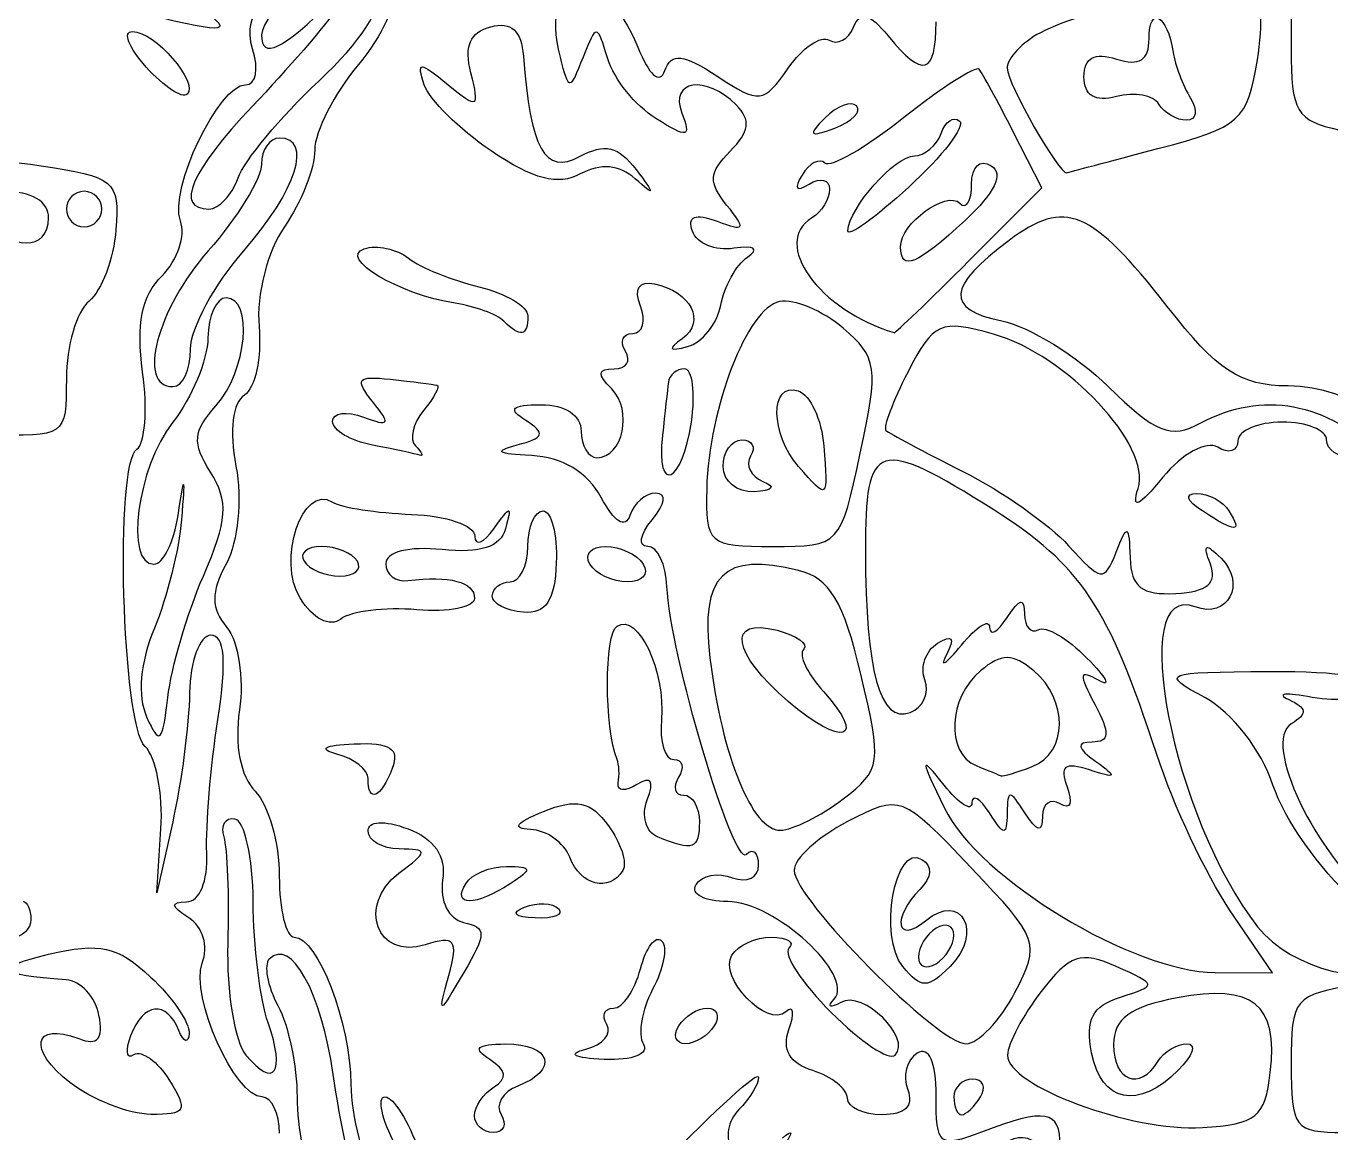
# Model space of a CAD drawing. Header units: millimetres. Extents: x 89 to 151, y 168 to 272.
# Drawn here: x 109.55 to 121.52, y 216.63 to 226.78 of the extents above; entities that cross this region are included whole.
import ezdxf

# ---------------------------------------------------------------- set-up
doc = ezdxf.new("R2010")
doc.units = ezdxf.units.MM
doc.layers.add('Layer_1', color=7, linetype='CONTINUOUS')

msp = doc.modelspace()

# ---------------------------------------------------------------- linework, layer by layer
at = {"layer": 'Layer_1', "color": 7}
for points in [[(121.76406, 227.124013), (121.15348, 227.234716), (121.15348, 226.579155)], [(118.19994, 224.630197), (118.86662, 225.296864), (118.60544, 225.810651)], [(113.81609, 225.636423), (113.81625, 225.636438)], [(116.63485, 222.741693), (116.63537, 222.741693)], [(111.17556, 221.738223), (111.1757, 221.738218)], [(110.89427, 219.485912), (110.74832, 218.834627), (110.78652, 219.419631)], [(115.34103, 219.346505), (115.34151, 219.3465)], [(120.45749, 218.103515), (120.98176, 218.101915), (120.58972, 218.678581)], [(117.59143, 218.159667), (117.59129, 218.159667)], [(109.95226, 217.094179), (109.95236, 217.094189)]]:
    msp.add_lwpolyline(points, dxfattribs=at)
for points in [[(110.65254, 226.404845)], [(117.16845, 226.048757)], [(119.94148, 226.064917)], [(119.93243, 225.657621)], [(111.49362, 225.388271)], [(109.75617, 225.021863)], [(110.24463, 225.10327)], [(117.08831, 224.904775)], [(117.57165, 224.757695)], [(118.19994, 224.630195)], [(113.93067, 224.076282)], [(111.0584, 223.819967)], [(115.65239, 223.149424)], [(112.72725, 222.938698)], [(117.20212, 222.86449)], [(115.94345, 222.742379)], [(120.33955, 222.335323)], [(112.58837, 221.873993)], [(114.72182, 221.846855)], [(113.82635, 221.555857)], [(112.06551, 221.533236)], [(116.53952, 220.589341)], [(112.68651, 219.881043)], [(118.77952, 219.991829)], [(117.04372, 219.694781)], [(114.53644, 219.160312)], [(113.58204, 218.916072)], [(114.12134, 218.701657)], [(118.06005, 218.446864)], [(113.42847, 218.077337)], [(118.61957, 217.919166)], [(111.76983, 217.64199)], [(115.53589, 217.613502)], [(114.68303, 217.400487)], [(120.96291, 217.185616)], [(118.30426, 216.962255)], [(113.66342, 216.78979)]]:
    msp.add_lwpolyline(points, close=True, dxfattribs=at)
for points in [[(115.17826, 240.111943), (108.5562, 238.003628), (103.61727, 232.494186), (102.18853, 225.62174)], [(112.52388, 227.5456), (112.34382, 227.5456), (111.71003, 226.887708), (111.71003, 226.700792)], [(111.6274, 226.573136), (111.551, 226.813722), (111.6585, 227.030201), (112.02349, 227.371156)], [(114.45039, 226.495991), (114.24528, 227.286172), (114.85125, 227.363922), (115.16111, 226.587181)], [(120.81381, 227.147266), (120.65616, 227.244706), (119.26852, 226.942581), (118.85345, 226.720444)], [(112.23476, 226.277374), (112.62332, 226.643144), (112.8293, 226.958056), (112.75675, 227.075441)], [(112.91176, 227.128224), (112.95926, 227.004413), (112.81806, 226.689059), (112.59789, 226.427439)], [(120.84401, 226.470203), (120.89751, 226.799242), (120.88401, 227.10392), (120.81381, 227.147266)], [(111.08742, 226.990239), (111.48074, 226.714748), (111.42404, 226.701444), (110.65169, 226.887986)], [(112.41801, 226.959738), (112.29769, 226.789456), (111.94246, 226.379662), (111.62876, 226.049082)], [(111.71003, 226.700792), (111.71003, 226.468491), (111.89329, 226.557194), (112.36217, 227.016432)], [(119.85064, 226.666245), (119.85064, 226.979948), (120.01908, 226.885637), (120.07097, 226.54288)], [(113.8123, 226.775018), (114.00017, 226.824148), (114.09422, 226.739078), (114.11179, 226.504124)], [(117.14035, 226.771184), (117.20255, 226.920807), (117.28765, 226.89922), (117.45715, 226.690794)], [(117.45715, 226.690794), (117.77619, 226.298455), (117.89718, 226.333608), (117.89718, 226.818634)], [(110.65259, 226.404845), (110.49001, 226.584497), (110.43263, 226.731485), (110.52506, 226.731485)], [(110.52506, 226.731485), (110.72992, 226.731485), (111.13602, 226.266083), (111.02661, 226.156678)], [(113.62917, 226.351095), (113.56617, 226.595409), (113.62217, 226.725352), (113.8123, 226.775018)], [(114.88596, 226.479211), (114.78706, 226.804921), (114.78164, 226.805323), (114.65863, 226.495991)], [(116.53994, 226.394608), (116.67181, 226.582893), (116.84171, 226.698626), (116.91749, 226.651794)], [(116.91749, 226.651794), (116.99319, 226.604964), (117.09355, 226.658794), (117.14035, 226.771184)], [(118.85345, 226.720444), (118.6857, 226.630664), (118.54845, 226.483938), (118.54845, 226.394388)], [(115.16111, 226.587181), (115.2645, 226.328044), (115.36147, 226.244377), (115.40912, 226.373228)], [(119.55213, 226.478646), (119.76325, 226.411636), (119.85064, 226.466576), (119.85064, 226.666245)], [(121.15348, 226.579155), (121.15348, 225.995849), (121.20278, 225.912999), (121.60124, 225.827467)], [(111.5626, 226.242992), (111.6589, 226.242992), (111.68686, 226.385716), (111.6274, 226.573136)], [(113.20174, 226.243029), (113.13084, 226.460124), (113.15524, 226.460124), (113.42095, 226.243029)], [(114.11179, 226.504124), (114.17529, 225.654905), (114.30988, 225.414873), (114.62726, 225.584729)], [(114.65863, 226.495991), (114.53385, 226.181974), (114.53188, 226.181974), (114.45039, 226.495991)], [(115.3261, 225.933919), (115.13977, 226.05029), (114.94171, 226.29567), (114.88596, 226.479211)], [(115.40912, 226.373228), (115.47052, 226.539406), (115.57462, 226.527669), (115.89376, 226.318548)], [(119.25363, 226.314904), (119.25363, 226.491459), (119.34823, 226.543359), (119.55213, 226.478646)], [(119.9325, 225.657621), (120.69114, 225.85735), (120.75324, 225.912709), (120.84401, 226.470203)], [(120.07097, 226.54288), (120.08917, 226.422729), (120.16127, 226.232847), (120.23118, 226.120908)], [(111.02661, 226.156678), (110.98341, 226.113518), (110.81513, 226.225198), (110.65254, 226.404845)], [(112.59789, 226.427439), (112.37775, 226.16582), (112.19764, 225.813791), (112.19764, 225.645154)], [(113.42095, 226.243029), (113.69613, 226.018215), (113.71269, 226.026808), (113.62917, 226.351095)], [(116.06312, 226.058119), (115.78482, 226.336416), (115.44879, 226.285526), (115.56499, 225.982689)], [(115.89376, 226.318548), (116.27865, 226.066365), (116.31284, 226.070389), (116.53994, 226.394608)], [(118.29108, 226.384771), (118.26178, 226.417951), (117.95168, 226.218425), (117.60187, 225.941372)], [(118.60544, 225.810651), (118.4618, 226.093234), (118.32034, 226.351588), (118.29108, 226.384771)], [(118.54845, 226.394388), (118.54845, 226.257045), (119.03018, 225.414473), (119.09633, 225.436103)], [(110.96532, 224.99504), (110.85602, 225.279819), (111.31702, 226.242992), (111.5626, 226.242992)], [(111.49362, 225.388265), (111.54822, 225.54498), (111.88177, 225.945079), (112.23476, 226.277374)], [(113.81625, 225.636438), (113.52213, 225.835735), (113.2456, 226.108701), (113.20174, 226.243029)], [(119.55198, 226.134437), (119.35525, 226.082987), (119.25363, 226.144437), (119.25363, 226.314904)], [(117.1684, 226.048764), (117.1183, 226.098904), (116.98688, 226.048866), (116.87644, 225.937588)], [(119.9415, 226.064917), (119.8914, 226.146057), (119.71606, 226.177339), (119.55198, 226.134437)], [(120.23118, 226.120908), (120.30108, 226.008971), (120.28508, 225.91738), (120.19548, 225.91738)], [(111.62876, 226.049082), (111.05772, 225.447298), (110.91135, 225.103334), (111.22634, 225.103334)], [(115.56499, 225.982689), (115.65169, 225.756764), (115.62009, 225.750313), (115.3261, 225.933919)], [(116.00872, 225.633817), (116.18737, 225.812477), (116.20119, 225.92011), (116.06312, 226.058119)], [(116.96764, 225.846438), (117.12821, 225.907578), (117.21858, 225.998626), (117.16845, 226.048757)], [(120.19548, 225.91738), (120.10588, 225.91738), (119.99163, 225.98377), (119.94148, 226.064917)], [(116.87644, 225.937588), (116.71684, 225.776783), (116.73554, 225.758081), (116.96764, 225.846438)], [(117.60187, 225.941372), (117.25206, 225.664319), (116.92631, 225.477187), (116.87798, 225.525524)], [(118.11269, 225.910297), (118.16619, 225.861627), (117.95638, 225.589128), (117.64651, 225.304747)], [(117.94278, 225.795264), (117.98278, 225.907201), (118.05917, 225.95897), (118.11269, 225.910297)], [(111.54688, 224.72115), (112.03241, 225.274147), (112.1838, 225.754612), (111.87252, 225.754612)], [(111.87252, 225.754612), (111.78302, 225.754612), (111.7097, 225.647255), (111.7097, 225.516046)], [(117.69809, 225.591738), (117.79269, 225.591738), (117.9028, 225.683328), (117.94278, 225.795264)], [(112.19764, 225.645154), (112.19764, 225.476515), (112.0726, 225.160027), (111.91979, 224.941846)], [(114.63341, 225.425276), (114.42881, 225.31578), (114.20333, 225.374036), (113.81609, 225.636423)], [(114.62726, 225.584729), (114.85875, 225.708619), (114.98284, 225.680199), (115.14457, 225.466206)], [(115.97852, 225.136965), (115.80679, 225.348375), (115.81219, 225.437253), (116.00872, 225.633817)], [(119.09633, 225.436103), (119.10813, 225.440003), (119.48467, 225.539734), (119.93243, 225.657621)], [(108.42521, 225.504093), (108.70066, 225.564593), (109.25989, 225.564033), (109.66791, 225.502793)], [(109.66791, 225.502793), (110.36686, 225.397982), (110.40767, 225.363822), (110.37327, 224.91234)], [(111.7097, 225.516046), (111.7097, 225.384835), (111.48988, 225.027131), (111.22122, 224.72115)], [(115.13657, 225.380586), (114.99031, 225.510473), (114.82073, 225.52553), (114.63341, 225.425276)], [(116.87798, 225.525524), (116.82968, 225.573864), (116.7348, 225.523924), (116.66722, 225.414597)], [(117.08831, 224.904778), (117.09731, 225.114145), (117.5215, 225.591738), (117.69809, 225.591738)], [(118.40297, 225.499692), (118.51922, 225.427852), (118.43527, 225.251372), (118.16584, 225.00162)], [(118.22293, 225.329979), (118.22293, 225.493742), (118.29803, 225.564541), (118.40297, 225.499692)], [(111.22634, 225.103334), (111.31874, 225.103334), (111.43898, 225.231553), (111.49362, 225.388271)], [(115.14457, 225.466206), (115.32258, 225.230676), (115.3213, 225.216692), (115.13657, 225.380586)], [(116.66722, 225.414597), (116.58872, 225.287558), (116.61222, 225.257725), (116.73232, 225.331957)], [(116.73232, 225.331957), (116.83572, 225.395857), (116.9203, 225.374867), (116.9203, 225.285317)], [(109.75617, 225.02187), (109.75617, 225.174847), (109.60168, 225.266102), (109.3427, 225.266102)], [(110.08181, 225.266091), (109.99221, 225.266091), (109.91899, 225.192821), (109.91899, 225.10327)], [(110.24463, 225.10327), (110.24463, 225.19282), (110.17143, 225.266091), (110.08181, 225.266091)], [(116.9203, 225.285317), (116.9203, 225.195767), (116.8471, 225.077211), (116.75748, 225.021866)], [(117.64651, 225.304747), (117.33665, 225.020365), (117.08546, 224.840378), (117.08831, 224.904775)], [(117.57159, 224.757695), (117.57159, 224.971212), (117.99247, 225.279397), (118.11573, 225.156136)], [(118.11573, 225.156136), (118.17463, 225.097206), (118.22293, 225.175436), (118.22293, 225.329979)], [(120.0171, 224.210913), (119.3186, 225.102705), (119.0828, 225.201061), (118.56686, 224.815857)], [(109.13917, 225.028063), (109.41409, 224.716355), (109.75617, 224.712921), (109.75617, 225.021863)], [(109.91899, 225.10327), (109.91899, 225.01372), (109.99219, 224.940448), (110.08181, 224.940448)], [(110.08181, 224.940448), (110.17131, 224.940448), (110.24463, 225.013718), (110.24463, 225.10327)], [(115.66179, 224.899875), (115.61349, 225.037906), (115.68669, 225.067427), (115.88912, 224.991505)], [(115.88912, 224.991505), (116.14476, 224.895585), (116.15761, 224.916505), (115.97852, 225.136965)], [(116.75748, 225.021866), (116.38266, 224.790219), (116.82098, 224.179008), (117.51172, 223.970048)], [(110.37327, 224.91234), (110.35317, 224.648779), (110.24271, 224.355127), (110.12786, 224.259781)], [(110.79675, 224.492114), (110.94046, 224.635824), (111.01632, 224.862141), (110.96532, 224.99504)], [(111.91979, 224.941846), (111.76337, 224.718525), (111.66146, 224.318498), (111.68661, 224.026543)], [(118.16584, 225.00162), (117.72118, 224.58931), (117.57165, 224.527924), (117.57165, 224.757695)], [(116.04173, 224.743732), (115.87192, 224.717612), (115.70095, 224.787872), (115.66179, 224.899875)], [(118.56686, 224.815857), (117.99547, 224.389253), (117.97726, 224.183764), (118.50156, 224.077867)], [(111.22122, 224.72115), (110.74824, 224.182451), (110.56338, 223.475115), (110.89558, 223.475115)], [(111.0584, 223.819967), (111.0584, 224.009637), (111.27822, 224.415169), (111.54688, 224.72115)], [(113.48417, 224.239952), (112.97129, 224.318222), (112.40609, 224.65701), (112.65176, 224.738902)], [(112.65176, 224.738902), (112.76644, 224.777142), (112.94945, 224.738331), (113.05839, 224.652662)], [(115.92151, 224.221276), (115.95431, 224.392958), (116.06416, 224.591434), (116.16573, 224.662332)], [(116.16573, 224.662332), (116.27923, 224.741542), (116.23133, 224.77293), (116.04173, 224.743732)], [(113.05839, 224.652662), (113.16729, 224.566992), (113.45793, 224.448764), (113.7042, 224.389934)], [(117.51172, 223.970048), (117.52352, 223.966548), (117.83327, 224.263528), (118.19994, 224.630195)], [(110.6189, 223.608726), (110.5597, 224.04946), (110.6109, 224.306997), (110.79675, 224.492114)], [(115.18553, 224.214446), (115.12423, 224.374111), (115.17053, 224.448114), (115.31281, 224.417972)], [(113.7042, 224.389934), (113.95045, 224.331094), (114.15196, 224.211097), (114.15196, 224.123252)], [(115.31281, 224.417972), (115.64902, 224.346722), (115.78875, 224.071645), (115.56842, 223.914753)], [(110.12786, 224.259781), (110.01292, 224.164431), (109.91899, 223.844547), (109.91899, 223.548919)], [(111.384, 224.289227), (111.2945, 224.289227), (111.21954, 224.124371), (111.21756, 223.92288)], [(111.2915, 223.300012), (111.57508, 223.613369), (111.6383, 224.289227), (111.384, 224.289227)], [(113.93067, 224.076275), (113.86857, 224.138285), (113.66773, 224.211938), (113.48417, 224.239952)], [(115.11443, 223.963555), (115.20643, 223.963555), (115.23843, 224.07645), (115.18553, 224.214446)], [(115.61772, 223.842533), (115.75206, 223.879153), (115.88876, 224.049594), (115.92151, 224.221276)], [(116.46047, 224.255309), (116.16876, 224.198479), (115.8102, 223.276504), (115.79294, 222.538848)], [(117.04497, 224.011077), (116.85772, 224.171554), (116.5947, 224.281458), (116.46047, 224.255309)], [(121.1255, 223.481236), (120.68148, 223.486236), (120.48162, 223.617864), (120.0171, 224.210913)], [(114.15196, 224.123252), (114.15196, 223.935044), (114.08596, 223.921025), (113.93067, 224.076282)], [(118.4251, 223.955667), (117.93487, 224.093144), (117.87505, 224.066961), (117.63969, 223.611826)], [(118.50156, 224.077867), (118.75132, 224.027417), (119.18975, 223.756495), (119.47586, 223.475832)], [(111.68661, 224.026543), (111.71111, 223.741309), (111.65081, 223.458186), (111.55242, 223.397383)], [(115.04783, 223.800735), (114.99243, 223.890285), (115.02253, 223.963555), (115.11443, 223.963555)], [(117.20212, 222.86449), (117.37123, 223.6531), (117.35906, 223.741898), (117.04497, 224.011077)], [(119.75043, 222.541061), (119.87639, 222.933031), (119.09411, 223.768056), (118.4251, 223.955667)], [(111.21756, 223.92288), (111.21456, 223.721387), (111.07065, 223.373358), (110.89552, 223.149479)], [(115.56842, 223.914753), (115.43141, 223.817193), (115.44613, 223.795731), (115.61772, 223.842533)], [(110.89558, 223.475115), (110.98508, 223.475115), (111.0584, 223.630298), (111.0584, 223.819967)], [(114.94352, 223.637913), (115.05623, 223.637913), (115.10323, 223.711183), (115.04783, 223.800735)], [(110.5667, 222.902809), (110.6414, 222.948919), (110.6647, 223.266573), (110.6189, 223.608726)], [(114.92122, 223.455251), (114.78622, 223.590254), (114.79211, 223.637913), (114.94352, 223.637913)], [(115.58946, 223.637888), (115.51546, 223.637888), (115.44873, 223.582938), (115.44127, 223.515769)], [(115.65246, 223.149424), (115.69196, 223.41808), (115.66296, 223.637888), (115.58946, 223.637888)], [(117.63969, 223.611826), (117.49957, 223.340867), (117.40866, 223.098354), (117.43764, 223.072908)], [(109.91899, 223.548919), (109.91899, 223.01624), (109.91199, 223.011669), (109.18633, 223.039688)], [(112.73006, 223.335753), (112.56092, 223.544145), (112.58654, 223.576692), (112.89288, 223.542627)], [(112.89288, 223.542627), (113.09282, 223.520397), (113.2837, 223.496097), (113.31706, 223.488637)], [(113.31706, 223.488637), (113.35036, 223.481137), (113.29606, 223.37674), (113.19634, 223.25656)], [(115.44127, 223.515769), (115.43327, 223.448599), (115.40937, 223.228797), (115.38707, 223.027306)], [(116.63537, 222.741693), (116.37309, 223.03959), (116.37135, 223.522365), (116.63237, 223.43519)], [(119.47586, 223.475832), (119.90841, 223.051508), (120.05061, 222.994742), (120.31997, 223.138893)], [(122.29342, 220.988324), (123.04654, 221.945748), (122.33362, 223.467489), (121.1255, 223.481236)], [(111.55242, 223.397383), (111.44509, 223.331043), (111.41406, 223.070888), (111.47492, 222.7468)], [(114.78626, 222.823808), (115.02492, 222.823808), (115.11785, 223.258618), (114.92122, 223.455251)], [(116.63237, 223.43519), (116.74298, 223.39833), (116.84845, 223.172418), (116.86685, 222.933158)], [(120.31997, 223.138893), (120.89043, 223.444197), (121.47993, 223.336773), (121.98039, 222.836312)], [(111.2409, 222.690036), (111.0717, 222.960967), (111.08048, 223.066813), (111.2915, 223.300012)], [(112.36092, 223.15564), (112.36092, 223.23615), (112.48911, 223.25397), (112.64586, 223.19524)], [(112.64586, 223.19524), (112.88401, 223.10599), (112.89784, 223.12906), (112.73006, 223.335753)], [(113.19634, 223.25656), (113.09664, 223.136384), (113.06321, 222.989843), (113.12224, 222.930918)], [(114.13533, 223.163446), (113.96462, 223.271525), (113.99922, 223.307905), (114.27452, 223.309777)], [(114.27452, 223.309777), (114.49271, 223.311177), (114.64086, 223.213507), (114.64086, 223.06804)], [(110.89552, 223.149479), (110.56815, 222.730948), (110.45064, 221.846908), (110.72239, 221.846908)], [(112.72726, 222.938691), (112.52577, 222.977501), (112.36092, 223.075127), (112.36092, 223.15564)], [(114.05393, 222.940595), (114.30186, 223.004075), (114.31786, 223.047874), (114.13533, 223.163446)], [(115.38707, 223.027306), (115.32577, 222.474974), (115.5699, 222.587313), (115.65239, 223.149424)], [(121.07242, 223.149429), (120.84855, 223.149429), (120.66536, 223.071829), (120.66536, 222.976999)], [(121.47948, 222.986608), (121.47948, 223.076158), (121.29631, 223.149429), (121.07242, 223.149429)], [(114.64086, 223.06804), (114.64086, 222.933712), (114.70636, 222.823808), (114.78626, 222.823808)], [(115.94337, 222.742371), (115.94337, 222.876699), (116.02087, 222.986603), (116.11581, 222.986603)], [(116.11581, 222.986603), (116.21071, 222.986603), (116.24689, 222.919593), (116.19621, 222.837689)], [(118.42624, 222.344605), (117.36132, 223.019961), (117.24552, 222.983042), (117.24816, 221.968976)], [(117.43764, 223.072908), (117.46664, 223.047468), (117.78344, 222.878893), (118.14164, 222.698311)], [(121.71798, 222.823787), (121.58677, 222.823787), (121.47948, 222.897057), (121.47948, 222.986608)], [(110.6407, 220.17657), (110.42779, 220.375452), (110.36259, 222.77668), (110.5667, 222.902809)], [(113.16144, 222.845958), (113.12414, 222.858158), (112.92875, 222.899888), (112.72725, 222.938698)], [(113.12224, 222.930918), (113.18114, 222.871988), (113.19884, 222.833758), (113.16144, 222.845958)], [(114.18738, 222.842695), (113.8704, 222.856235), (113.83265, 222.883935), (114.05393, 222.940595)], [(116.86685, 222.933158), (116.90525, 222.433458), (116.90585, 222.433926), (116.63485, 222.741693)], [(120.48021, 222.919009), (120.37747, 222.982499), (120.15328, 222.859939), (119.97658, 222.643681)], [(120.66536, 222.976999), (120.66536, 222.882159), (120.58206, 222.856062), (120.48021, 222.919009)], [(111.47492, 222.7468), (111.53172, 222.443855), (111.49332, 222.051706), (111.38712, 221.853572)], [(114.82525, 222.457894), (114.70165, 222.688771), (114.46629, 222.830779), (114.18738, 222.842695)], [(116.19621, 222.837689), (116.14551, 222.755789), (116.19622, 222.651666), (116.30879, 222.606312)], [(116.39968, 222.009679), (117.01475, 222.009679), (117.02002, 222.015279), (117.20212, 222.86449)], [(110.94385, 222.294667), (111.00355, 222.682103), (111.00765, 222.67662), (110.97455, 222.253967)], [(111.1757, 221.738218), (111.39778, 222.251643), (111.40934, 222.420314), (111.2409, 222.690036)], [(116.22839, 222.511002), (116.07168, 222.503902), (115.94345, 222.608042), (115.94345, 222.742379)], [(118.14164, 222.698311), (118.49985, 222.51773), (118.93682, 222.210866), (119.11271, 222.01639)], [(119.97658, 222.643681), (119.75688, 222.374779), (119.68675, 222.342956), (119.75043, 222.541061)], [(112.06555, 221.533242), (111.84711, 221.88303), (112.08315, 222.588439), (112.36108, 222.416633)], [(115.79294, 222.538848), (115.78114, 222.03244), (115.80724, 222.009679), (116.39968, 222.009679)], [(116.30879, 222.606312), (116.43213, 222.556572), (116.40019, 222.518752), (116.22839, 222.511002)], [(112.36108, 222.416633), (112.44178, 222.366783), (112.76777, 222.31623), (113.0856, 222.304277)], [(113.84119, 222.172498), (113.99472, 222.389593), (114.00649, 222.389593), (113.94708, 222.172498)], [(115.08878, 222.295073), (115.04708, 222.16991), (114.94594, 222.232383), (114.82525, 222.457894)], [(115.32567, 222.498166), (115.23267, 222.498166), (115.12602, 222.406776), (115.08878, 222.295073)], [(115.29217, 222.253934), (115.41459, 222.401388), (115.42783, 222.498166), (115.32567, 222.498166)], [(120.33954, 222.335323), (120.1928, 222.430163), (120.17272, 222.494153), (120.28924, 222.495652)], [(120.28924, 222.495652), (120.39591, 222.496952), (120.52844, 222.424872), (120.58378, 222.335323)], [(110.72239, 221.846908), (110.80619, 221.846908), (110.90593, 222.0484), (110.94385, 222.294667)], [(113.0856, 222.304277), (113.40343, 222.292337), (113.66461, 222.202837), (113.66599, 222.105408)], [(114.15196, 222.009672), (114.15196, 222.188775), (114.21466, 222.335314), (114.29141, 222.335314)], [(114.29141, 222.335314), (114.36801, 222.335314), (114.42305, 222.121593), (114.41356, 221.860375)], [(119.92128, 220.103268), (119.47699, 221.462882), (119.22801, 221.836145), (118.42624, 222.344605)], [(120.58378, 222.335323), (120.7087, 222.133177), (120.65238, 222.133177), (120.33955, 222.335323)], [(110.97455, 222.253967), (110.95355, 221.985312), (110.8419, 221.538182), (110.72646, 221.260344)], [(113.94708, 222.172498), (113.90138, 222.00529), (113.71772, 221.944973), (113.36482, 221.981243)], [(113.66599, 222.105408), (113.66699, 222.007978), (113.74619, 222.038158), (113.84119, 222.172498)], [(115.25187, 222.009702), (115.16177, 222.009702), (115.17967, 222.118463), (115.29217, 222.253934)], [(119.54903, 221.95836), (119.65229, 222.22027), (119.66686, 222.214171), (119.67696, 221.9048)], [(120.41311, 221.84687), (120.34251, 222.032894), (120.36591, 222.045977), (120.51121, 221.90177)], [(112.26029, 222.009677), (112.12596, 222.009677), (112.05379, 221.948627), (112.09991, 221.873993)], [(112.58837, 221.873993), (112.54217, 221.948613), (112.39461, 222.009677), (112.26029, 222.009677)], [(113.36482, 221.981243), (113.06156, 222.012403), (112.84934, 221.959203), (112.84934, 221.851986)], [(113.98914, 221.68403), (114.07874, 221.68403), (114.15196, 221.830568), (114.15196, 222.009672)], [(114.72182, 221.846855), (114.66642, 221.936405), (114.73082, 222.009677), (114.86543, 222.009677)], [(114.86543, 222.009677), (114.99975, 222.009677), (115.15495, 221.936407), (115.21029, 221.846855)], [(115.4284, 221.643354), (115.4204, 221.844845), (115.3411, 222.009702), (115.25187, 222.009702)], [(116.63624, 221.789995), (115.94842, 221.962626), (115.73037, 221.747985), (115.82269, 220.989158)], [(117.24816, 221.968976), (117.25116, 220.859489), (117.38341, 220.381961), (117.65876, 220.487622)], [(119.11271, 222.01639), (119.41266, 221.684736), (119.43973, 221.681136), (119.54903, 221.95836)], [(111.38712, 221.853572), (111.24304, 221.584339), (111.24395, 221.445145), (111.39112, 221.268044)], [(112.09991, 221.873993), (112.14611, 221.799363), (112.29367, 221.738308), (112.42801, 221.738308)], [(112.42801, 221.738308), (112.56233, 221.738308), (112.63449, 221.799358), (112.58837, 221.873993)], [(112.84934, 221.851986), (112.84934, 221.751754), (112.94094, 221.681649), (113.05288, 221.696186)], [(114.41356, 221.860375), (114.40046, 221.514381), (114.31886, 221.391172), (114.11128, 221.406561)], [(115.06668, 221.684035), (114.93236, 221.684035), (114.77718, 221.757305), (114.72182, 221.846855)], [(115.21029, 221.846855), (115.26569, 221.757305), (115.20129, 221.684035), (115.06668, 221.684035)], [(117.20705, 220.837895), (117.04858, 221.505069), (116.92053, 221.718644), (116.63624, 221.789995)], [(119.67696, 221.9048), (119.68596, 221.637003), (119.78364, 221.561147), (120.09711, 221.579158)], [(120.09711, 221.579158), (120.38818, 221.595878), (120.47914, 221.672948), (120.41311, 221.84687)], [(120.51121, 221.90177), (120.74646, 221.668379), (120.57231, 221.341805), (120.27382, 221.456379)], [(110.85014, 220.625754), (110.88074, 220.89441), (111.02712, 221.395021), (111.17556, 221.738223)], [(113.05288, 221.696186), (113.43331, 221.745586), (113.66346, 221.684376), (113.66346, 221.533906)], [(113.82631, 221.555862), (113.82631, 221.626362), (113.89951, 221.68403), (113.98914, 221.68403)], [(120.27382, 221.456379), (119.63994, 221.699622), (120.0666, 219.514133), (120.84657, 218.522556)], [(114.11128, 221.406561), (113.95457, 221.418241), (113.82635, 221.485371), (113.82635, 221.555857)], [(116.15759, 219.184525), (116.0374, 219.064361), (115.45168, 221.039492), (115.4284, 221.643354)], [(112.43558, 221.343737), (112.33688, 221.267147), (112.18221, 221.346337), (112.06551, 221.533236)], [(113.13428, 221.429567), (112.84324, 221.454747), (112.52882, 221.416127), (112.43558, 221.343737)], [(113.66346, 221.533906), (113.66346, 221.451336), (113.42532, 221.404387), (113.13428, 221.429567)], [(118.54853, 221.358394), (118.66321, 221.535864), (118.70705, 221.544364), (118.70886, 221.389494)], [(114.97021, 221.279863), (115.16451, 221.399947), (115.41642, 220.86945), (115.3775, 220.422174)], [(116.53955, 220.589342), (116.02277, 221.033401), (115.97154, 221.363124), (116.43826, 221.241064)], [(118.1294, 221.104572), (118.27036, 221.278404), (118.38683, 221.351674), (118.38821, 221.267394)], [(118.38821, 221.267394), (118.38921, 221.183114), (118.46171, 221.224064), (118.54853, 221.358394)], [(118.70886, 221.389494), (118.70986, 221.27227), (118.76636, 221.207947), (118.83351, 221.246556)], [(110.72646, 221.260344), (110.5959, 220.946036), (110.56912, 220.638465), (110.65556, 220.446238)], [(111.24392, 221.195535), (111.14223, 221.195535), (111.05475, 220.957408), (111.04958, 220.666365)], [(111.30822, 220.422134), (111.39232, 220.961682), (111.37292, 221.195535), (111.24392, 221.195535)], [(111.39112, 221.268044), (111.49714, 221.140257), (111.54928, 220.799603), (111.50698, 220.511024)], [(114.97071, 220.055826), (114.85301, 220.342704), (114.85262, 221.207195), (114.97021, 221.279863)], [(116.43826, 221.241064), (116.62092, 221.193304), (116.73065, 221.114511), (116.68213, 221.065994)], [(117.91134, 221.122853), (118.04677, 221.206553), (118.07249, 221.172763), (117.99174, 221.017202)], [(118.83351, 221.246556), (118.90071, 221.285156), (119.10217, 221.168326), (119.28127, 220.986919)], [(117.79443, 220.785528), (117.74913, 220.903382), (117.80243, 221.055182), (117.91134, 221.122853)], [(117.99174, 221.017202), (117.92654, 220.891422), (117.98774, 220.930742), (118.1294, 221.104572)], [(115.82269, 220.989158), (115.93304, 220.082721), (116.21037, 219.40366), (116.46852, 219.408162)], [(116.68213, 221.065994), (116.63353, 221.017474), (116.71573, 220.843153), (116.86463, 220.678621)], [(118.79283, 220.869932), (118.59798, 221.031644), (118.49922, 221.031644), (118.30437, 220.869932)], [(119.28127, 220.986919), (119.46037, 220.805509), (119.50802, 220.713815), (119.38716, 220.783157)], [(117.04372, 219.694781), (117.39453, 219.96482), (117.40201, 220.017175), (117.20705, 220.837895)], [(118.30437, 220.869932), (118.00779, 220.623795), (117.9839, 220.113725), (118.26367, 220.000839)], [(118.77943, 219.991836), (119.10521, 220.116855), (119.11261, 220.604473), (118.79283, 220.869932)], [(119.38716, 220.783157), (119.20945, 220.885108), (119.20275, 220.843157), (119.35216, 220.56394)], [(120.36706, 220.620894), (119.94827, 220.848327), (119.96979, 220.857131), (120.95974, 220.863414)], [(120.95974, 220.863414), (121.6071, 220.867514), (121.94963, 220.809494), (121.88598, 220.706514)], [(117.65876, 220.487622), (117.77856, 220.533612), (117.83966, 220.66767), (117.79443, 220.785528)], [(110.65556, 220.446238), (110.77457, 220.181774), (110.8026, 220.207621), (110.85014, 220.625754)], [(111.04958, 220.666365), (111.04458, 220.375323), (110.97448, 219.844118), (110.89427, 219.485912)], [(116.86463, 220.678621), (117.27165, 220.228875), (117.03472, 220.163815), (116.53952, 220.589341)], [(120.98758, 219.821445), (120.88222, 220.140572), (120.61319, 220.487228), (120.36706, 220.620894)], [(121.34721, 220.626084), (121.10642, 220.671724), (121.0093, 220.663124), (121.13138, 220.606964)], [(121.13138, 220.606964), (121.30144, 220.528734), (121.30691, 220.476185), (121.15478, 220.382152)], [(121.88598, 220.706514), (121.83048, 220.616634), (121.58798, 220.580433), (121.34721, 220.626084)], [(106.57498, 220.576175), (107.00948, 216.929936), (108.61252, 213.643321), (111.06308, 211.374471)], [(111.50698, 220.511024), (111.46028, 220.192382), (111.51598, 219.8995), (111.6511, 219.765208)], [(119.35216, 220.56394), (119.49588, 220.295424), (119.49044, 220.218095), (119.32776, 220.216155)], [(111.20732, 219.200975), (111.19682, 219.447242), (111.24192, 219.996763), (111.30822, 220.422134)], [(115.3775, 220.422174), (115.3599, 220.220683), (115.411, 220.055826), (115.49087, 220.055826)], [(121.15478, 220.382152), (120.88383, 220.214696), (121.37618, 219.183667), (121.9382, 218.741586)], [(110.78652, 219.419631), (110.80752, 219.741384), (110.74192, 220.082006), (110.6407, 220.17657)], [(112.40157, 220.106406), (112.22417, 220.152766), (112.28374, 220.187996), (112.55928, 220.199746)], [(112.55928, 220.199746), (112.89, 220.213856), (112.97823, 220.156876), (112.90822, 219.974403)], [(119.32776, 220.216155), (119.17831, 220.214355), (119.18831, 220.163465), (119.36276, 220.037975)], [(112.68651, 219.88106), (112.68651, 219.96405), (112.55831, 220.065452), (112.40157, 220.106406)], [(114.98121, 219.840197), (114.99431, 219.914017), (114.98921, 220.01105), (114.97071, 220.055826)], [(115.49087, 220.055826), (115.57077, 220.055826), (115.59087, 219.982556), (115.53547, 219.893005)], [(117.97101, 219.821195), (117.74756, 220.101327), (117.74795, 220.077249), (117.97501, 219.609368)], [(118.26367, 220.000839), (118.3756, 219.955679), (118.47952, 219.912929), (118.49458, 219.905859)], [(119.30396, 219.960905), (119.07594, 220.035105), (119.02508, 219.996485), (119.09857, 219.804986)], [(119.36276, 220.037975), (119.56484, 219.892607), (119.55469, 219.879307), (119.30396, 219.960905)], [(120.58972, 218.678581), (120.37451, 218.995717), (120.07371, 219.636825), (119.92128, 220.103268)], [(112.90822, 219.974403), (112.80325, 219.700719), (112.68651, 219.651591), (112.68651, 219.881043)], [(115.24701, 219.685997), (115.31431, 219.861478), (115.28351, 219.907207), (115.15241, 219.826197)], [(115.53547, 219.893005), (115.48007, 219.803455), (115.50017, 219.730184), (115.58007, 219.730184)], [(118.49458, 219.905859), (118.50968, 219.898759), (118.63788, 219.937479), (118.77952, 219.991829)], [(111.6511, 219.765208), (111.77274, 219.643588), (111.87223, 219.292867), (111.87223, 218.985834)], [(115.15241, 219.826197), (115.04547, 219.760077), (114.96839, 219.766377), (114.98121, 219.840197)], [(118.22561, 219.658373), (118.22461, 219.574093), (118.10962, 219.647353), (117.97101, 219.821195)], [(118.71159, 219.567373), (118.57129, 219.784468), (118.55319, 219.784468), (118.54877, 219.567373)], [(119.09857, 219.804986), (119.15477, 219.658632), (119.12787, 219.592731), (119.03537, 219.649928)], [(121.72167, 218.776731), (121.4202, 219.041428), (121.08985, 219.51155), (120.98758, 219.821445)], [(114.29498, 219.580174), (114.59768, 219.701322), (114.72786, 219.672794), (114.89111, 219.44954)], [(115.34151, 219.3465), (115.23457, 219.39), (115.1921, 219.542764), (115.24701, 219.685997)], [(115.58007, 219.730184), (115.65997, 219.730184), (115.72536, 219.620282), (115.72536, 219.485952)], [(116.46852, 219.408162), (116.58267, 219.410162), (116.84151, 219.539137), (117.04372, 219.694781)], [(118.21841, 219.063978), (117.5803, 219.734768), (117.57096, 219.738253), (117.08483, 219.486866)], [(118.38595, 219.567373), (118.29905, 219.701701), (118.22699, 219.742648), (118.22561, 219.658373)], [(119.03537, 219.649928), (118.94677, 219.704648), (118.87329, 219.653428), (118.87192, 219.536273)], [(111.46551, 219.510422), (111.37591, 219.523862), (111.32967, 219.450592), (111.36265, 219.347601)], [(114.17518, 219.414857), (114.00059, 219.421557), (114.04218, 219.479017), (114.29498, 219.580174)], [(117.97501, 219.609368), (118.28568, 218.96782), (119.70693, 218.105702), (120.45749, 218.103515)], [(118.54877, 219.567373), (118.54477, 219.350278), (118.52617, 219.350278), (118.38595, 219.567373)], [(118.87192, 219.536273), (118.87092, 219.381399), (118.82622, 219.389899), (118.71159, 219.567373)], [(111.63288, 218.753303), (111.62988, 219.156286), (111.55508, 219.49699), (111.46551, 219.510422)], [(112.68667, 219.399288), (112.68667, 219.494728), (112.83112, 219.502866), (113.05302, 219.419898)], [(112.97161, 219.236535), (112.81489, 219.239435), (112.68667, 219.312625), (112.68667, 219.399288)], [(113.05302, 219.419898), (113.29794, 219.328328), (113.40324, 219.172636), (113.37071, 218.95015)], [(114.53642, 219.160304), (114.48482, 219.294632), (114.32232, 219.409181), (114.17518, 219.414857)], [(114.89111, 219.44954), (115.00592, 219.292439), (115.06552, 219.108142), (115.0234, 219.039991)], [(115.72536, 219.485952), (115.72536, 219.232929), (115.66976, 219.212764), (115.34103, 219.346505)], [(117.08483, 219.486866), (116.81523, 219.347454), (116.59466, 219.146457), (116.59466, 219.040208)], [(111.36265, 219.347601), (111.39555, 219.244613), (111.41225, 218.803514), (111.39965, 218.367372)], [(117.59129, 218.159667), (117.36594, 218.431212), (117.51939, 219.293229), (117.76596, 219.140839)], [(111.02088, 218.750722), (111.14147, 218.752122), (111.21883, 218.939091), (111.20732, 219.200975)], [(112.96861, 219.01299), (113.24132, 219.219925), (113.24147, 219.231628), (112.97161, 219.236535)], [(115.0234, 219.039991), (114.89691, 218.835411), (114.63641, 218.899787), (114.53644, 219.160312)], [(116.26912, 219.088635), (116.26912, 219.202697), (116.21902, 219.245842), (116.15759, 219.184525)], [(113.58203, 218.916072), (113.63743, 219.005622), (113.80655, 219.077772), (113.95799, 219.076401)], [(113.95799, 219.076401), (114.19526, 219.074301), (114.19956, 219.052091), (113.98909, 218.916072)], [(116.0301, 218.972972), (116.16314, 218.921922), (116.26912, 218.973199), (116.26912, 219.088635)], [(116.59466, 219.040208), (116.59466, 218.779267), (117.91237, 217.450718), (118.17118, 217.450718)], [(117.76596, 219.140839), (117.86778, 219.077919), (117.86146, 218.978033), (117.74866, 218.865168)], [(118.61957, 217.919166), (118.85519, 218.374796), (118.84422, 218.406119), (118.21841, 219.063978)], [(111.87223, 218.985834), (111.87223, 218.678799), (111.93373, 218.427589), (112.00892, 218.427589)], [(113.21033, 218.357419), (112.76795, 218.217013), (112.5825, 218.719991), (112.96861, 219.01299)], [(113.37071, 218.95015), (113.34271, 218.759143), (113.42461, 218.59429), (113.5629, 218.563195)], [(113.98909, 218.916072), (113.67022, 218.710006), (113.45468, 218.710006), (113.58204, 218.916072)], [(115.69485, 218.908982), (115.74775, 218.994622), (115.89864, 219.023424), (116.0301, 218.972972)], [(115.9869, 218.75327), (115.77334, 218.75327), (115.64192, 218.82334), (115.69485, 218.908982)], [(117.74866, 218.865168), (117.48758, 218.604079), (117.53323, 218.355873), (117.80146, 218.578436)], [(117.80146, 218.578436), (118.13047, 218.851494), (118.33431, 218.469177), (118.02475, 218.159617)], [(109.52155, 218.753252), (109.56105, 218.753252), (109.59335, 218.679982), (109.59335, 218.590432)], [(111.04198, 218.604334), (110.87571, 218.709618), (110.87004, 218.748899), (111.02088, 218.750722)], [(111.76986, 217.64199), (111.69706, 217.85023), (111.63538, 218.350321), (111.63288, 218.753303)], [(114.21974, 218.603287), (114.03006, 218.611187), (113.99148, 218.649687), (114.12134, 218.701657)], [(114.12137, 218.701657), (114.23894, 218.748697), (114.37935, 218.742907), (114.43344, 218.688797)], [(114.43344, 218.688797), (114.48754, 218.634697), (114.39134, 218.596217), (114.21974, 218.603287)], [(116.9626, 217.860276), (117.15762, 218.075079), (116.41662, 218.75327), (115.9869, 218.75327)], [(109.59335, 218.590432), (109.59335, 218.500882), (109.51585, 218.42761), (109.42092, 218.42761)], [(111.16519, 218.18946), (111.22449, 218.343968), (111.17219, 218.522287), (111.04198, 218.604334)], [(113.5629, 218.563195), (113.77516, 218.515445), (113.7753, 218.460692), (113.5639, 218.101967)], [(118.06005, 218.446864), (118.06005, 218.536414), (117.98685, 218.564403), (117.89723, 218.509054)], [(113.42848, 218.077333), (113.51748, 218.403604), (113.48548, 218.444729), (113.21033, 218.357419)], [(115.18477, 218.13556), (115.23647, 218.333141), (115.3242, 218.44932), (115.37978, 218.393737)], [(117.89723, 218.509054), (117.80763, 218.453704), (117.73441, 218.335156), (117.73441, 218.245605)], [(117.89723, 218.183415), (117.98673, 218.238765), (118.06005, 218.357314), (118.06005, 218.446864)], [(120.84657, 218.522556), (121.15633, 218.128763), (121.9174, 217.942985), (122.17316, 218.198737)], [(109.7561, 218.270065), (110.22663, 218.381332), (110.38984, 218.345105), (110.69232, 218.062195)], [(111.39965, 218.367372), (111.38655, 217.931232), (111.46205, 217.471526), (111.56642, 217.345805)], [(112.36654, 217.169668), (112.25908, 217.9226), (111.97993, 218.426481), (111.78068, 218.227226)], [(112.00892, 218.427589), (112.22363, 218.427589), (112.52294, 217.650577), (112.52929, 217.076653)], [(115.37978, 218.393737), (115.43538, 218.338157), (115.39828, 218.138348), (115.29728, 217.949724)], [(116.02404, 218.263568), (116.07984, 218.353798), (116.24323, 218.427638), (116.3872, 218.427638)], [(116.3872, 218.427638), (116.53117, 218.427638), (116.6034, 218.382078), (116.54772, 218.326395)], [(116.54772, 218.326395), (116.49212, 218.270705), (116.66633, 218.005345), (116.93495, 217.73669)], [(109.91674, 218.03617), (109.28053, 218.07875), (109.23393, 218.146584), (109.7561, 218.270065)], [(111.78068, 218.227226), (111.72718, 218.173706), (111.76258, 217.981911), (111.85938, 217.801026)], [(116.51983, 217.743401), (116.3468, 217.58727), (115.89744, 218.058729), (116.02404, 218.263568)], [(117.73441, 218.245605), (117.73441, 218.156055), (117.80761, 218.128066), (117.89723, 218.183415)], [(119.55031, 218.15803), (119.22648, 218.302678), (119.1213, 218.267906), (118.86195, 217.930448)], [(111.71436, 216.962183), (111.4647, 216.962183), (111.04993, 217.889103), (111.16519, 218.18946)], [(113.5639, 218.101967), (113.32891, 217.70291), (113.32624, 217.702426), (113.42847, 218.077337)], [(114.93738, 217.776322), (115.02178, 217.776322), (115.1331, 217.93798), (115.18477, 218.13556)], [(118.02475, 218.159617), (117.8176, 217.952459), (117.76339, 217.952466), (117.59143, 218.159667)], [(119.58941, 217.878238), (119.9284, 217.985989), (119.92792, 217.989335), (119.55031, 218.15803)], [(110.2182, 217.711571), (110.1855, 217.881192), (110.04988, 218.027262), (109.91674, 218.03617)], [(110.69232, 218.062195), (110.89381, 217.873747), (111.05289, 217.640747), (111.04582, 217.544417)], [(120.96285, 217.185616), (121.03505, 217.817546), (120.80519, 218.001687), (120.10748, 217.870796)], [(121.76424, 217.990668), (121.18016, 217.900408), (121.15366, 217.868956), (121.15366, 217.266458)], [(110.95082, 217.572797), (110.83824, 217.851929), (110.62496, 217.828252), (110.50806, 217.523627)], [(115.29728, 217.949724), (115.19637, 217.7611), (115.15807, 217.535017), (115.21228, 217.447315)], [(117.024, 217.829866), (116.92218, 217.771716), (116.89449, 217.785416), (116.9626, 217.860276)], [(117.52071, 217.345533), (117.67884, 217.503656), (117.22596, 217.945236), (117.024, 217.829866)], [(118.17118, 217.450718), (118.28455, 217.450718), (118.48634, 217.66152), (118.61957, 217.919166)], [(118.86195, 217.930448), (118.69356, 217.711373), (118.55418, 217.448379), (118.55218, 217.346017)], [(119.32346, 217.36572), (119.26496, 217.671482), (119.33046, 217.795593), (119.58941, 217.878238)], [(120.10748, 217.870796), (119.67573, 217.789796), (119.52544, 217.679426), (119.52544, 217.44334)], [(111.85938, 217.801026), (111.95618, 217.62014), (112.0354, 217.2427), (112.0354, 216.962271)], [(114.87698, 217.625824), (114.82578, 217.708604), (114.85298, 217.776322), (114.93738, 217.776322)], [(115.53588, 217.613502), (115.59128, 217.703052), (115.70978, 217.776322), (115.79933, 217.776322)], [(115.79933, 217.776322), (115.88883, 217.776322), (115.91689, 217.703052), (115.86153, 217.613502)], [(116.54753, 217.581161), (116.60203, 217.733293), (116.58953, 217.8063), (116.51983, 217.743401)], [(116.93495, 217.73669), (117.20359, 217.468036), (117.46719, 217.292014), (117.52071, 217.345533)], [(109.95236, 217.094189), (109.56052, 217.395713), (109.61295, 217.658243), (110.03276, 217.497117)], [(110.03276, 217.497117), (110.20722, 217.430177), (110.26052, 217.491917), (110.2182, 217.711571)], [(111.56642, 217.345805), (111.82627, 217.032705), (111.93008, 217.183867), (111.76983, 217.64199)], [(114.68306, 217.40048), (114.84087, 217.44164), (114.92814, 217.543051), (114.87698, 217.625824)], [(115.59809, 217.45068), (115.50849, 217.45068), (115.48052, 217.52395), (115.53589, 217.613502)], [(115.86153, 217.613502), (115.80613, 217.523952), (115.68764, 217.45068), (115.59809, 217.45068)], [(110.50806, 217.523627), (110.45476, 217.384649), (110.46886, 217.30664), (110.53946, 217.350274)], [(111.04582, 217.544417), (111.03882, 217.448097), (110.99592, 217.460857), (110.95082, 217.572797)], [(116.76581, 217.203841), (116.55258, 217.271521), (116.48096, 217.395302), (116.54753, 217.581161)], [(110.53946, 217.350274), (110.61006, 217.393904), (110.75638, 217.287804), (110.86462, 217.114499)], [(113.80293, 217.305723), (113.64158, 217.407963), (113.68077, 217.44637), (113.94836, 217.448191)], [(113.94836, 217.448191), (114.36807, 217.451091), (114.43862, 217.207431), (114.06016, 217.062201)], [(114.85347, 217.306747), (114.5744, 217.318297), (114.50795, 217.354807), (114.68303, 217.400487)], [(115.21228, 217.447315), (115.26858, 217.356335), (115.11438, 217.29597), (114.85347, 217.306747)], [(117.72331, 217.362439), (117.62761, 217.303319), (117.58872, 217.152458), (117.63681, 217.027187)], [(117.89723, 216.975886), (117.89723, 217.284807), (117.83203, 217.429652), (117.72331, 217.362439)], [(120.11857, 217.206487), (119.75413, 216.842035), (119.41041, 216.910868), (119.32346, 217.36572)], [(119.52544, 217.44334), (119.52544, 217.106039), (119.76384, 217.015002), (119.9325, 217.287897)], [(119.9325, 217.287897), (119.9879, 217.377447), (120.1073, 217.450718), (120.19797, 217.450718)], [(120.19797, 217.450718), (120.28867, 217.450718), (120.25297, 217.340816), (120.11857, 217.206487)], [(113.84363, 217.054374), (113.9692, 217.132014), (113.95687, 217.208145), (113.80293, 217.305723)], [(118.55218, 217.346017), (118.54718, 217.06606), (119.69178, 216.640529), (120.3396, 216.681756)], [(121.15366, 217.266458), (121.15366, 216.676127), (121.18406, 216.636613), (121.63883, 216.636613)], [(112.5995, 216.10746), (112.5325, 216.264175), (112.42756, 216.742169), (112.36654, 217.169668)], [(115.38672, 216.341125), (115.87198, 216.846097), (116.26902, 217.207084), (116.26902, 217.143318)], [(116.26902, 217.143318), (116.26902, 217.079548), (116.18742, 216.94584), (116.08782, 216.846181)], [(117.08315, 216.951275), (117.08315, 217.034795), (116.94035, 217.148446), (116.76581, 217.203841)], [(118.23248, 217.125076), (118.13758, 217.125076), (118.06004, 217.051806), (118.06004, 216.962255)], [(118.30428, 216.962255), (118.35968, 217.051805), (118.32738, 217.125076), (118.23248, 217.125076)], [(120.3396, 216.681756), (120.83585, 216.713336), (120.91638, 216.778436), (120.96291, 217.185616)], [(110.69367, 216.803009), (110.49142, 216.805009), (110.15779, 216.936026), (109.95226, 217.094179)], [(110.86462, 217.114499), (111.03751, 216.837637), (111.01677, 216.799827), (110.69367, 216.803009)], [(112.52929, 217.076653), (112.53229, 216.789824), (112.63977, 216.371971), (112.76775, 216.148093)], [(113.66344, 216.78979), (113.66344, 216.87405), (113.74454, 216.99312), (113.84363, 217.054374)], [(114.06016, 217.062201), (113.92015, 217.008471), (113.8512, 216.890734), (113.90694, 216.80055)], [(117.63681, 217.027187), (117.69351, 216.879585), (117.61131, 216.799425), (117.40368, 216.799425)], [(111.87301, 216.629139), (111.87301, 216.812313), (111.80161, 216.962183), (111.71436, 216.962183)], [(112.0354, 216.962271), (112.0354, 216.681842), (112.1112, 216.310677), (112.20394, 216.137461)], [(112.93922, 216.514441), (112.81076, 216.760708), (112.76741, 216.962199), (112.84292, 216.962199)], [(112.84292, 216.962199), (112.91832, 216.962199), (113.05754, 216.740235), (113.15211, 216.468945)], [(117.40368, 216.799425), (117.22739, 216.799425), (117.08315, 216.867765), (117.08315, 216.951275)], [(118.31489, 216.640634), (117.92343, 216.491806), (117.89723, 216.512834), (117.89723, 216.975886)], [(118.06004, 216.962255), (118.06004, 216.872705), (118.09234, 216.799433), (118.13184, 216.799433)], [(118.13184, 216.799433), (118.17134, 216.799433), (118.24888, 216.872703), (118.30426, 216.962255)], [(113.83584, 216.636579), (113.74094, 216.636579), (113.66342, 216.705529), (113.66342, 216.78979)], [(113.90694, 216.80055), (113.96274, 216.71037), (113.93064, 216.636579), (113.83584, 216.636579)], [(116.08782, 216.846181), (115.98822, 216.746531), (115.95884, 216.580556), (116.02262, 216.477368)], [(119.03449, 216.514488), (119.03749, 216.8404), (118.90249, 216.864039), (118.31489, 216.640634)], [(116.48701, 216.58529), (116.67866, 216.74784), (116.50051, 216.481974), (116.09125, 215.994469)], [(116.26902, 215.756326), (117.04788, 216.57986), (117.3396, 216.745172), (116.83372, 216.076327)], [(118.49127, 216.225273), (118.36911, 216.543503), (118.70948, 216.738739), (118.88987, 216.453938)]]:
    msp.add_open_spline(points, degree=3, dxfattribs=at)

doc.saveas('drawing.dxf')
